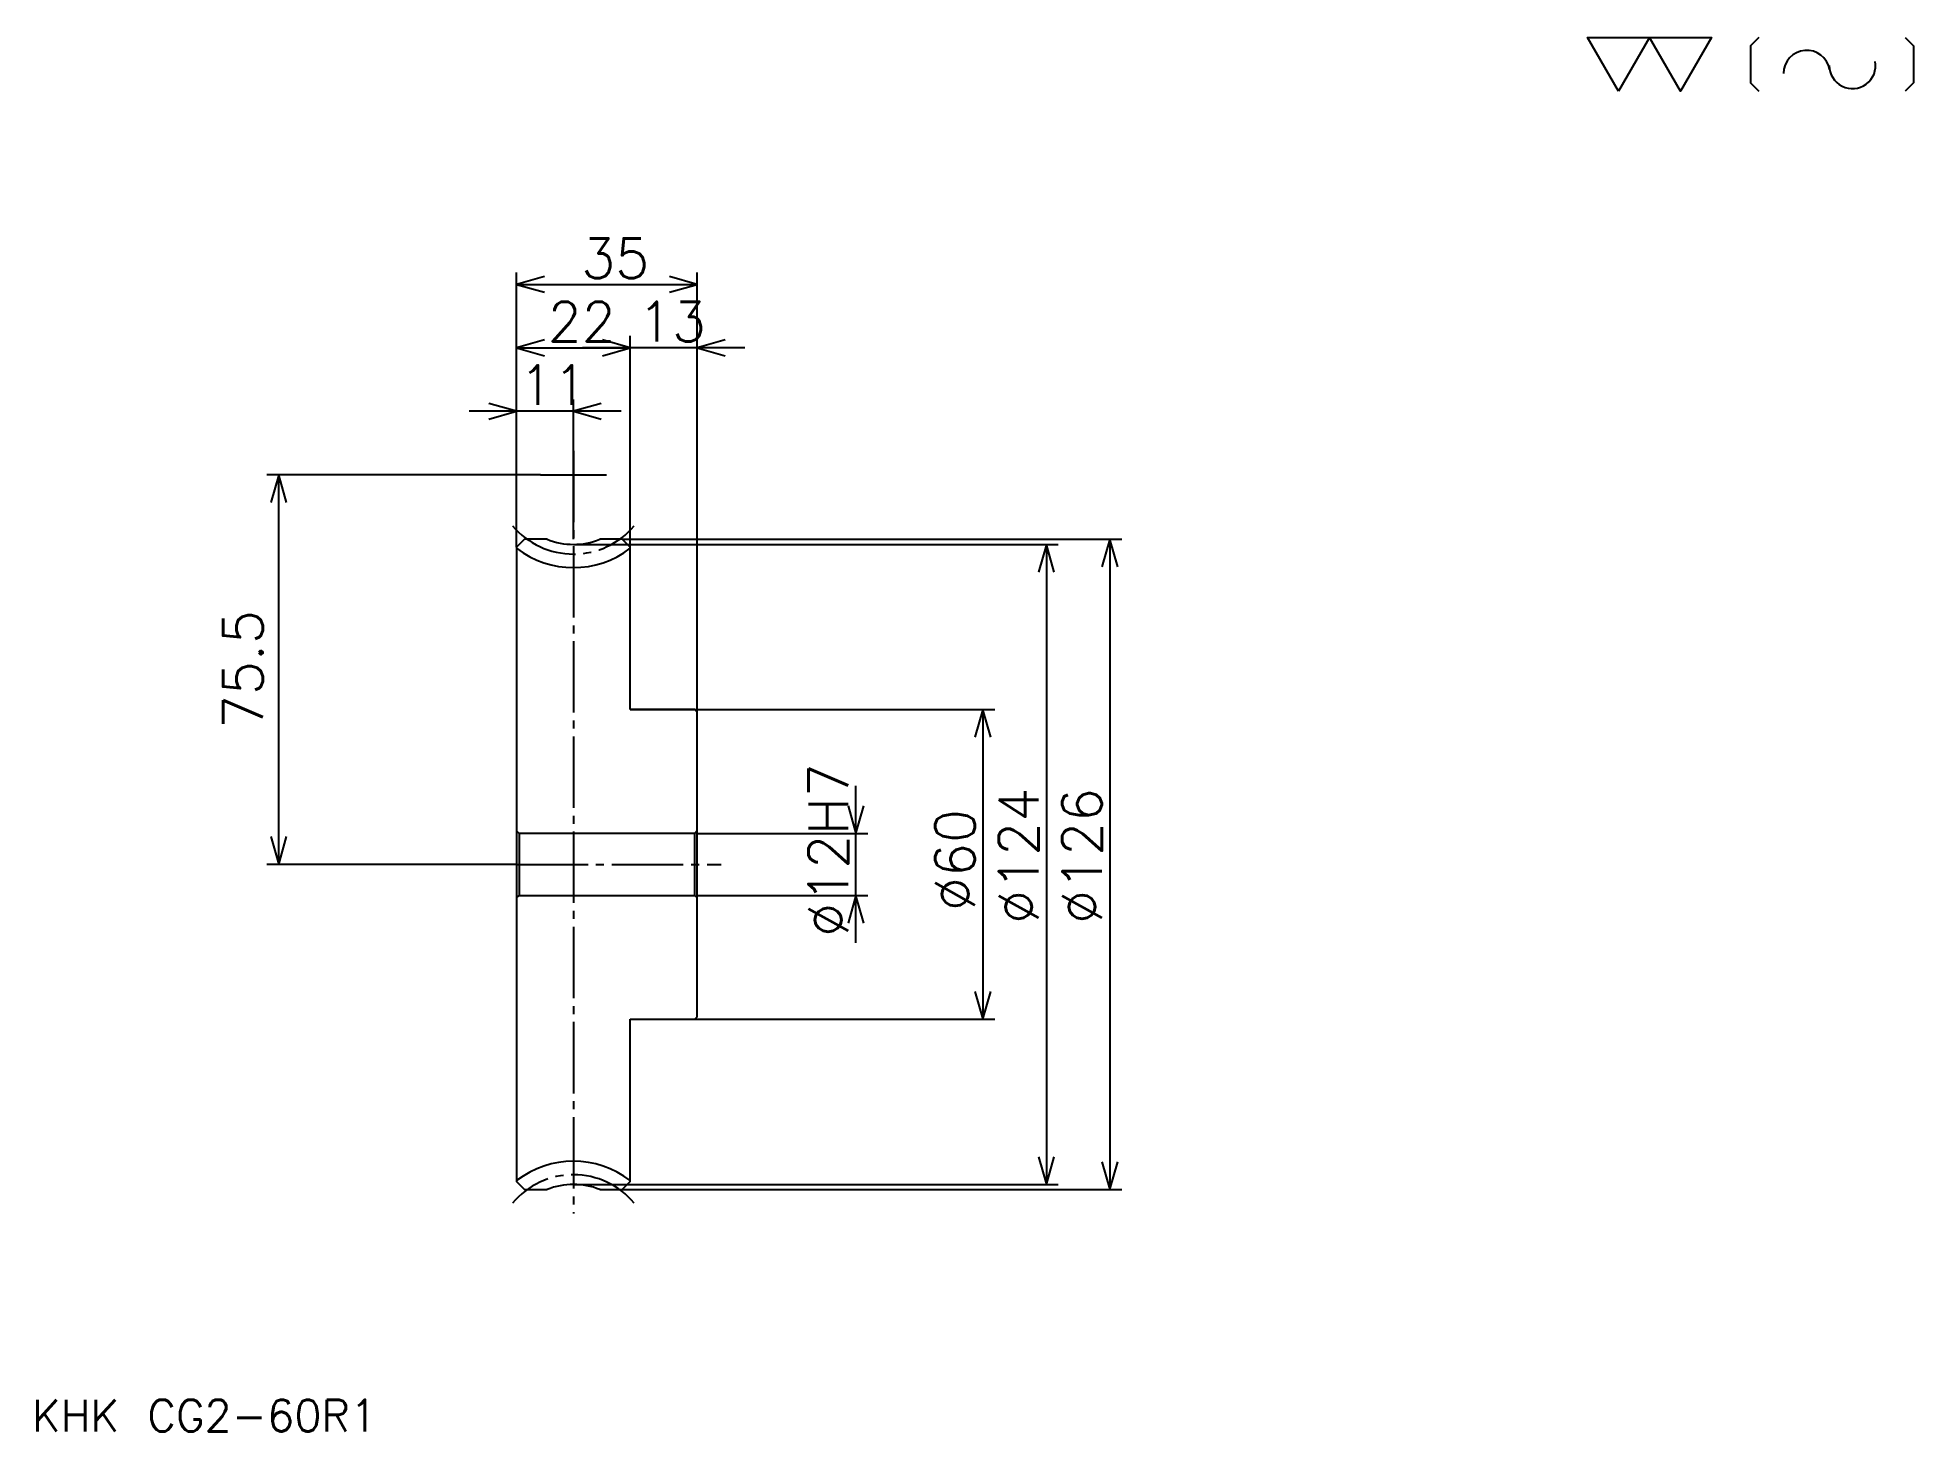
# Model space of a CAD drawing. Extents: x 16 to 380, y 17 to 287.
import ezdxf

# ---------------------------------------------------------------- set-up
doc = ezdxf.new("R2010")
doc.units = 0
doc.linetypes.add('DASHDOT', pattern=[18.439023, 13.829268, -1.536585, 1.536585, -1.536585])
doc.layers.get('0').update_dxf_attribs({"linetype": 'CONTINUOUS'})
doc.layers.add('DASHDOT', color=6, linetype='DASHDOT')
doc.styles.add('KANJI', font='TXT', dxfattribs={"bigfont": 'BIGFONT'})

msp = doc.modelspace()

# ---------------------------------------------------------------- linework, layer by layer
at = {"color": 5}
for p, q in [((109.231705, 189.768295), (109.231705, 241.451233)), ((144.231705, 189.768295), (144.231705, 241.451233)), ((109.231705, 239.146347), (144.231705, 239.146347)), ((131.231705, 189.768295), (131.231705, 229.158539)), ((109.231705, 226.853668), (131.231705, 226.853668)), ((153.451218, 226.853668), (122.012192, 226.853668)), ((129.451218, 214.560974), (100.012192, 214.560974)), ((120.231705, 189.768295), (120.231705, 216.865845)), ((113.841461, 202.268295), (60.829266, 202.268295)), ((63.134144, 126.768295), (63.134144, 202.268295)), ((109.231705, 188.231705), (109.231705, 189.768295)), ((129.695114, 189.768295), (144.231705, 189.768295)), ((131.231705, 188.231705), (131.231705, 189.768295)), ((144.231705, 189.768295), (226.439026, 189.768295)), ((144.231705, 156.268295), (144.231705, 189.768295)), ((224.13414, 189.768295), (224.13414, 63.768295)), ((120.231705, 188.768295), (144.231705, 188.768295)), ((144.231705, 188.768295), (214.146332, 188.768295)), ((211.841461, 188.768295), (211.841461, 64.768295)), ((131.231705, 156.768295), (144.231705, 156.768295)), ((144.231705, 156.768295), (201.853668, 156.768295)), ((199.548782, 156.768295), (199.548782, 96.768295)), ((174.963409, 111.548782), (174.963409, 141.987808)), ((144.231705, 132.768295), (177.26828, 132.768295)), ((109.231705, 126.768295), (60.829266, 126.768295)), ((144.231705, 120.768295), (177.26828, 120.768295)), ((131.231705, 96.768295), (144.231705, 96.768295)), ((144.231705, 96.768295), (201.853668, 96.768295)), ((120.231705, 64.768295), (144.231705, 64.768295)), ((129.695114, 63.768295), (144.231705, 63.768295)), ((144.231705, 64.768295), (214.146332, 64.768295)), ((144.231705, 63.768295), (226.439026, 63.768295))]:
    msp.add_line(p, q, dxfattribs=at)
at = {"color": 4}
for p, q in [((144.231705, 133.268295), (143.731705, 132.768295)), ((109.231705, 120.268295), (109.731705, 120.768295)), ((144.231705, 120.268295), (143.731705, 120.768295))]:
    msp.add_line(p, q, dxfattribs=at)
at = {"color": 7}
for points in [[(322.682922, 276.585358), (316.690247, 286.972687), (340.66098, 286.972687), (334.668274, 276.585358), (328.675598, 286.972687), (322.682922, 276.585358)], [(349.849762, 286.972687), (348.251709, 285.374634), (348.251709, 278.183411), (349.849762, 276.585358)], [(378.215118, 286.972687), (379.813171, 285.374634), (379.813171, 278.183411), (378.215118, 276.585358)]]:
    msp.add_lwpolyline(points, dxfattribs=at)
at = {"color": 5}
for points in [[(114.609756, 240.682922), (109.231705, 239.146347), (114.609756, 237.609772)], [(138.853653, 237.609772), (144.231705, 239.146347), (138.853653, 240.682922)], [(114.609756, 228.390244), (109.231705, 226.853668), (114.609756, 225.317078)], [(125.853653, 225.317078), (131.231705, 226.853668), (125.853653, 228.390244)], [(125.853653, 225.317078), (131.231705, 226.853668), (125.853653, 228.390244)], [(149.609756, 228.390244), (144.231705, 226.853668), (149.609756, 225.317078)], [(103.853653, 213.024384), (109.231705, 214.560974), (103.853653, 216.097565)], [(125.609756, 216.097565), (120.231705, 214.560974), (125.609756, 213.024384)], [(64.670731, 196.890244), (63.134144, 202.268295), (61.597557, 196.890244)], [(225.670715, 184.390244), (224.13414, 189.768295), (222.597565, 184.390244)], [(213.378052, 183.390244), (211.841461, 188.768295), (210.304871, 183.390244)], [(201.085358, 151.390244), (199.548782, 156.768295), (198.012207, 151.390244)], [(173.426819, 138.146347), (174.963409, 132.768295), (176.5, 138.146347)], [(61.597557, 132.146347), (63.134144, 126.768295), (64.670731, 132.146347)], [(176.5, 115.390244), (174.963409, 120.768295), (173.426819, 115.390244)], [(198.012207, 102.146347), (199.548782, 96.768295), (201.085358, 102.146347)], [(210.304871, 70.146347), (211.841461, 64.768295), (213.378052, 70.146347)], [(222.597565, 69.146347), (224.13414, 63.768295), (225.670715, 69.146347)]]:
    msp.add_lwpolyline(points, dxfattribs=at)
at = {"color": 4}
for points in [[(115.132683, 189.768295), (110.768288, 189.768295), (109.231705, 188.231705), (109.231705, 120.268295)], [(131.231705, 156.768295), (131.231705, 188.231705), (129.695114, 189.768295), (125.330727, 189.768295)], [(131.231705, 96.768295), (143.731705, 96.768295), (144.231705, 97.268295), (144.231705, 156.268295), (143.731705, 156.768295), (131.231705, 156.768295)], [(109.231705, 133.268295), (109.731705, 132.768295), (109.731705, 120.768295), (143.731705, 120.768295), (143.731705, 132.768295), (109.731705, 132.768295)], [(109.231705, 120.268295), (109.231705, 65.304886), (110.768288, 63.768295), (115.132683, 63.768295)], [(125.330727, 63.768295), (129.695114, 63.768295), (131.231705, 65.304886), (131.231705, 96.768295)]]:
    msp.add_lwpolyline(points, dxfattribs=at)
at = {"color": 7}
for centre, start, end in [((359.138397, 279.999786), 10, 180), ((367.990875, 281.560699), 180, 10)]:
    msp.add_arc(centre, 4.494512, start, end, dxfattribs=at)
at = {"color": 4}
for centre, radius, start, end in [((120.231705, 202.268295), 13.5, 247.80839416, 292.19160779), ((120.231705, 202.268295), 18, 232.33011338, 307.66988662), ((120.231705, 51.268295), 18, 52.33011338, 127.66988662), ((120.231705, 51.268295), 13.5, 67.80839221, 112.19160584)]:
    msp.add_arc(centre, radius, start, end, dxfattribs=at)
at = {"layer": 'DASHDOT', "color": 7}
for p, q in [((120.231705, 206.878052), (120.231705, 59.158539)), ((113.841461, 202.268295), (126.621948, 202.268295)), ((109.231705, 126.768295), (148.841461, 126.768295))]:
    msp.add_line(p, q, dxfattribs=at)
for centre, start, end in [((120.231705, 202.268295), 219.99999648, 320.00000352), ((120.231705, 51.268295), 39.99999648, 140.00000352)]:
    msp.add_arc(centre, 15.375, start, end, dxfattribs=at)

# ---------------------------------------------------------------- texts
at = {"color": 7, "style": 'KANJI'}
for s, height, p in [('35', 7.682927, (121.737801, 240.37561)), ('22', 7.682927, (115.237801, 228.082932)), ('13', 7.682927, (132.737808, 228.082932)), ('11', 7.682927, (109.737801, 215.790253)), ('KHK CG2-60R1', 6.146341, (15.365853, 16.902439))]:
    msp.add_text(s, height=height, dxfattribs=at).set_placement(p)
for s, p in [('75.5', (60.060974, 152.993896)), ('%%c12H7', (173.426819, 112.746956)), ('%%c124', (210.304871, 115.243904)), ('%%c126', (222.597565, 115.243904)), ('%%c60', (198.012207, 117.74086))]:
    msp.add_text(s, height=7.682927, rotation=90, dxfattribs=at).set_placement(p)

doc.saveas('drawing.dxf')
